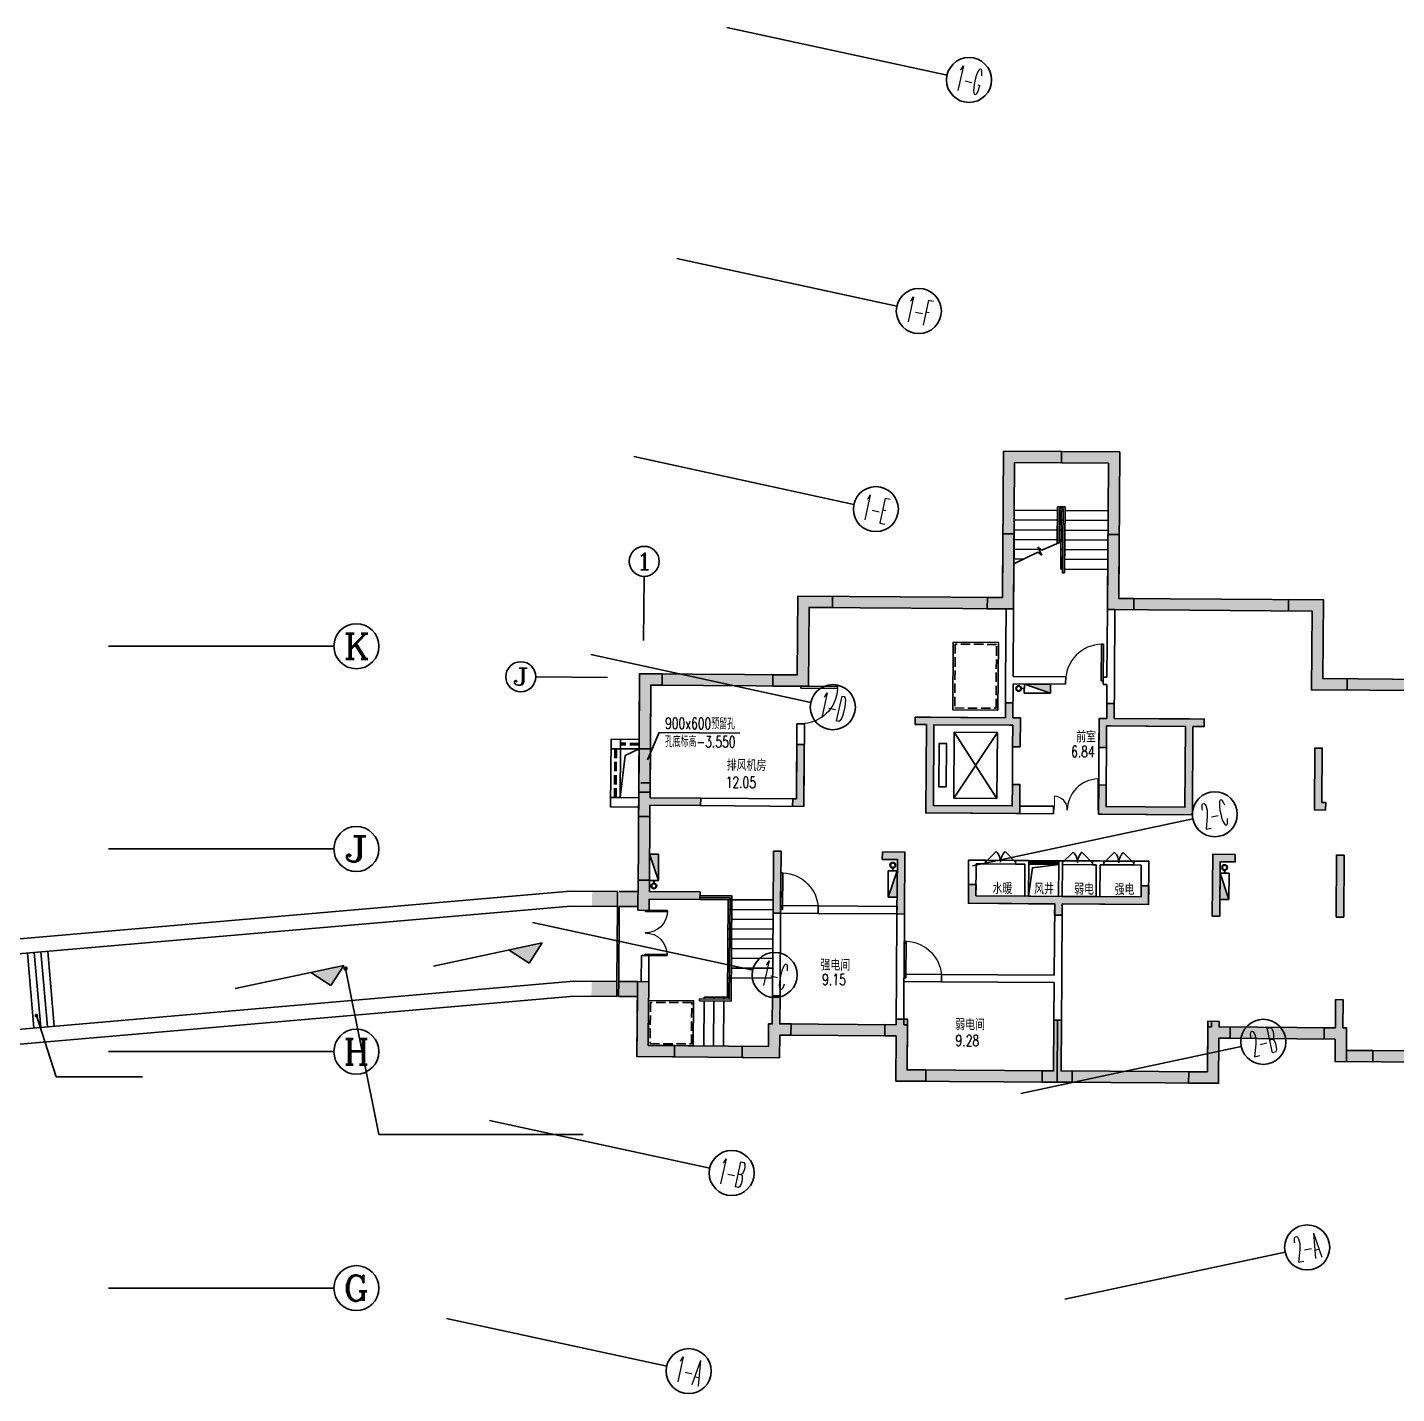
# Model space of a CAD drawing. Extents: x 791398 to 2325386, y -987887 to -518217.
# Drawn here: x 1643983 to 1680458, y -830067 to -793668 of the extents above; entities that cross this region are included whole.
import ezdxf
from ezdxf.enums import TextEntityAlignment as Align

# ---------------------------------------------------------------- set-up
doc = ezdxf.new("R2010")
doc.units = 0
doc.header["$LTSCALE"] = 1000
doc.header["$MEASUREMENT"] = 0
doc.linetypes.add('BORDER', pattern=[1.75, 0.5, -0.25, 0.5, -0.25, 0, -0.25])
doc.linetypes.add('DASH', pattern=[0.35, 0.25, -0.1])
for name, color, linetype in [('AXIS', 3, 'Continuous'), ('AXIS_TEXT', 7, 'Continuous'), ('DIM_ELEV', 3, 'Continuous'), ('JPS-X', 1, 'BORDER'), ('JPS-XHS', 7, 'Continuous'), ('LVTRY', 6, 'Continuous'), ('PUB_DIM', 3, 'Continuous'), ('solid', 253, 'Continuous'), ('SPACE', 7, 'Continuous'), ('STAIR', 9, 'Continuous'), ('STAIRS', 9, 'Continuous'), ('TEXT', 7, 'Continuous'), ('WALL', 8, 'Continuous'), ('wall-jg', 1, 'Continuous'), ('WINDOW', 8, 'Continuous')]:
    doc.layers.add(name, color=color, linetype=linetype)
doc.styles.add('_TCH_AXIS', font='COMPLEX', dxfattribs={"bigfont": 'GBCBIG'})
doc.styles.add('_TCH_SPACE', font='SIMPLEX', dxfattribs={"bigfont": 'GBCBIG'})
doc.styles.add('COMPLEX', font='COMPLEX')
doc.styles.add('TEXT', font='tjromans.shx', dxfattribs={"width": 0.8, "height": 400, "bigfont": 'tjhztxt.shx'})

# ---------------------------------------------------------------- blocks, each defined once
blk = doc.blocks.new('FF')
at = {"linetype": 'Continuous'}
for radius in [75, 60]:
    blk.add_circle((0, 0), radius, dxfattribs=at)
blk = doc.blocks.new('DXHS')
at = {"layer": 'JPS-XHS'}
blk.add_hatch(color=256, dxfattribs=at).paths.add_polyline_path([(-350, 240), (-350, 0), (350, 0)])
at = {"layer": 'JPS-XHS', "linetype": 'Continuous'}
for p, q in [((-350, 240), (-350, 0)), ((-350, 240), (350, 240)), ((-350, 0), (350, 0)), ((350, 240), (350, 0))]:
    blk.add_line(p, q, dxfattribs=at)
at = {"layer": 'JPS-XHS'}
blk.add_line((-350, 240), (350, 0), dxfattribs=at)
blk = doc.blocks.new('_AXISO')
blk.add_circle((0, 0), 0.5)
at = {"layer": 'AXIS_TEXT', "style": 'COMPLEX', "width": 1.041667}
blk.add_attdef('A', text='', height=0.56, dxfattribs=at).set_placement((-0.25, -0.28), (0.25, -0.28), align=Align.FIT)
blk = doc.blocks.new('$DorLib2D$00000001')
for p, q in [((0.45, 0.975), (0.5, 0.975)), ((0.45, 0), (0.45, 0.975)), ((0.5, 0), (0.5, 0.975)), ((0.5, 0), (0.45, 0))]:
    blk.add_line(p, q)
at = {"lineweight": 13}
blk.add_arc((0.475, 0), 0.975, 91.4693, 180, dxfattribs=at)
blk = doc.blocks.new('$DorLib2D$00000116')
at = {"color": 0}
for p, q in [((-0.5, 0), (-0.146, 0.354)), ((0.5, 0), (0.146, 0.354))]:
    blk.add_line(p, q, dxfattribs=at)
for centre, start, end in [((-0.5, 0), 0, 45), ((0.5, 0), 135, 180)]:
    blk.add_arc(centre, 0.5, start, end, dxfattribs=at)
blk = doc.blocks.new('$WINLIB2D$00000001')
for p, q in [((-0.5, 0.5), (0.5, 0.5)), ((-0.5, 0.5), (-0.5, -0.5)), ((0.5, -0.5), (0.5, 0.5)), ((0.5, 0.167), (-0.5, 0.167)), ((0.5, -0.167), (-0.5, -0.167)), ((-0.5, -0.5), (0.5, -0.5))]:
    blk.add_line(p, q)
blk = doc.blocks.new('$DorLib2D$00000025')
at = {"const_width": 0.02}
for points in [[(0.481, -0.001), (0.481, 0.691)], [(-0.481, 0.001), (-0.481, 0.308)]]:
    blk.add_lwpolyline(points, dxfattribs=at)
at = {"lineweight": 13}
for centre, radius, start, end in [((0.505, -0.002), 0.699, 91.9397, 179.7238), ((-0.501, 0.003), 0.307, 359.7899, 85.7508)]:
    blk.add_arc(centre, radius, start, end, dxfattribs=at)
blk = doc.blocks.new('$DorLib2D$00000002')
for p, q in [((-0.5, 0), (-0.5, 0.4875)), ((-0.475, 0.4875), (-0.5, 0.4875)), ((-0.475, 0), (-0.475, 0.4875)), ((0.475, 0), (0.475, 0.4875)), ((0.475, 0.4875), (0.5, 0.4875)), ((0.5, 0), (0.5, 0.4875)), ((-0.5, 0), (-0.475, 0)), ((0.5, 0), (0.475, 0))]:
    blk.add_line(p, q)
at = {"lineweight": 13}
for centre, start, end in [((-0.4875, 0), 0, 88.53072), ((0.4875, 0), 91.46928, 180)]:
    blk.add_arc(centre, 0.4875, start, end, dxfattribs=at)

msp = doc.modelspace()

# ---------------------------------------------------------------- hatches: boundary and pattern name
at = {"layer": 'DIM_ELEV'}
for points in [[(1657348, -818595), (1657694, -818061), (1656814, -818249)], [(1652070, -819194), (1652417, -818660), (1651536, -818848)]]:
    msp.add_hatch(color=256, dxfattribs=at).paths.add_polyline_path(points)
at = {"layer": 'solid'}
h = msp.add_hatch(color=256, dxfattribs=at)
h.paths.add_polyline_path([(1663841, -811215), (1663843, -810915), (1660893, -810895), (1660891, -811195)])
h.paths.add_polyline_path([(1669555, -809156), (1669558, -808856), (1665433, -808827), (1665431, -809127)])
h.paths.add_polyline_path([(1669985, -804959), (1669969, -807158), (1670269, -807161), (1670283, -805261), (1671533, -805269), (1671535, -804969)])
h = msp.add_hatch(color=256, dxfattribs=at)
h.paths.add_polyline_path([(1672783, -805278), (1672769, -807178), (1673069, -807180), (1673085, -804980), (1671535, -804969), (1671533, -805269)])
h.paths.add_polyline_path([(1673457, -808883), (1673455, -809183), (1677580, -809212), (1677582, -808912)])
h.paths.add_polyline_path([(1682090, -811344), (1682092, -811044), (1679142, -811023), (1679140, -811323)])
for points in [[(1669558, -808856), (1669555, -809156), (1670255, -809161), (1670268, -807361), (1670269, -807161), (1669969, -807158), (1669958, -808858)], [(1673457, -808883), (1673455, -809183), (1672755, -809178), (1672768, -807378), (1672769, -807178), (1673069, -807180), (1673057, -808880)], [(1663843, -810915), (1664493, -810920), (1664508, -808820), (1665433, -808827), (1665431, -809127), (1664806, -809122), (1664791, -811222), (1663841, -811215)], [(1679142, -811023), (1678492, -811019), (1678507, -808919), (1677582, -808912), (1677580, -809212), (1678205, -809217), (1678190, -811317), (1679140, -811323)], [(1660891, -811195), (1660591, -811192), (1660579, -812892), (1660279, -812890), (1660293, -810890), (1660893, -810895)], [(1664668, -814421), (1664680, -812771), (1664480, -812770), (1664470, -814220), (1664370, -814219), (1664368, -814419)], [(1678568, -814519), (1678569, -814319), (1678469, -814319), (1678479, -812869), (1678279, -812867), (1678268, -814517)], [(1660566, -814692), (1660266, -814690), (1660271, -814040), (1660571, -814042), (1660570, -814192), (1661920, -814202), (1661918, -814402), (1660568, -814392)], [(1664060, -815617), (1663860, -815616), (1663848, -817266), (1664048, -817267)], [(1667360, -815640), (1666760, -815636), (1666758, -815836), (1667158, -815839), (1667148, -817289), (1667348, -817290)], [(1676158, -815902), (1676159, -815702), (1675559, -815698), (1675548, -817348), (1675748, -817349), (1675758, -815899)], [(1678848, -817371), (1679048, -817373), (1679059, -815723), (1678859, -815721)], [(1660249, -817190), (1660549, -817192), (1660551, -816892), (1661901, -816902), (1661902, -816702), (1660552, -816692), (1660554, -816392), (1660254, -816390)], [(1669252, -816804), (1669254, -816504), (1669054, -816502), (1669050, -817002), (1671350, -817018), (1671348, -817318), (1671548, -817320), (1671550, -817020), (1673850, -817036), (1673854, -816536), (1673654, -816535), (1673651, -816835)], [(1661223, -820797), (1660523, -820792), (1660535, -819092), (1660235, -819090), (1660221, -821090), (1661221, -821097)], [(1664025, -820517), (1664325, -820519), (1664327, -820219), (1664027, -820217), (1664033, -819467), (1663833, -819466), (1663827, -820216), (1663727, -820215), (1663723, -820815), (1663023, -820810), (1663021, -821110), (1664021, -821117)], [(1678825, -820621), (1678525, -820619), (1678527, -820319), (1678827, -820321), (1678832, -819571), (1679032, -819573), (1679027, -820323), (1679127, -820323), (1679123, -820923), (1679823, -820928), (1679821, -821228), (1678821, -821221)], [(1667125, -820539), (1666825, -820537), (1666827, -820237), (1667127, -820239), (1667128, -820089), (1667428, -820091), (1667419, -821441), (1667919, -821444), (1667917, -821744), (1667117, -821739)], [(1671019, -821466), (1671319, -821468), (1671328, -820118), (1671528, -820120), (1671519, -821470), (1671819, -821472), (1671817, -821772), (1671017, -821766)], [(1675428, -820147), (1675419, -821497), (1674919, -821494), (1674916, -821794), (1675716, -821799), (1675725, -820599), (1676025, -820601), (1676027, -820301), (1675727, -820299), (1675728, -820149)]]:
    msp.add_hatch(color=256, dxfattribs=at).paths.add_polyline_path(points)
h = msp.add_hatch(color=256, dxfattribs=at)
h.paths.add_polyline_path([(1670234, -812260), (1670229, -812835), (1670429, -812837), (1670435, -812062), (1670235, -812060), (1670238, -811660), (1670038, -811659), (1670035, -812059), (1667635, -812042), (1667634, -812242), (1667934, -812244), (1667917, -814594), (1670417, -814612), (1670422, -813837), (1670222, -813835), (1670218, -814410), (1668118, -814396), (1668134, -812246)])
h.paths.add_polyline_path([(1672935, -812079), (1672938, -811679), (1672738, -811678), (1672735, -812078), (1672535, -812077), (1672529, -812852), (1672729, -812853), (1672733, -812278), (1674833, -812293), (1674818, -814443), (1672718, -814428), (1672722, -813853), (1672522, -813852), (1672517, -814627), (1675017, -814644), (1675033, -812294), (1675333, -812296), (1675335, -812096)])
h = msp.add_hatch(color=256, dxfattribs=at)
h.paths.add_polyline_path([(1660254, -816390), (1660554, -816392), (1660566, -814692), (1660266, -814690)])
h.paths.add_polyline_path([(1660271, -814040), (1660571, -814042), (1660579, -812892), (1660279, -812890)])
h = msp.add_hatch(color=256, dxfattribs=at)
h.paths.add_polyline_path([(1659682, -819486), (1659685, -819086), (1659012, -819082), (1659010, -819482)])
h.paths.add_polyline_path([(1659732, -819487), (1660232, -819490), (1660235, -819090), (1659735, -819087)])
h.paths.add_polyline_path([(1659752, -816687), (1659749, -817087), (1660249, -817090), (1660252, -816690)])
h.paths.add_polyline_path([(1659029, -816682), (1659026, -817082), (1659699, -817086), (1659702, -816686)])
h = msp.add_hatch(color=256, dxfattribs=at)
h.paths.add_polyline_path([(1663021, -821110), (1663023, -820810), (1661223, -820797), (1661221, -821097)])
h.paths.add_polyline_path([(1666825, -820537), (1666827, -820237), (1664327, -820219), (1664325, -820519)])
h.paths.add_polyline_path([(1667919, -821444), (1667917, -821744), (1671017, -821766), (1671019, -821466)])
h = msp.add_hatch(color=256, dxfattribs=at)
h.paths.add_polyline_path([(1674916, -821794), (1674919, -821494), (1671819, -821472), (1671817, -821772)])
h.paths.add_polyline_path([(1676027, -820301), (1676025, -820601), (1678525, -820619), (1678527, -820319)])
h.paths.add_polyline_path([(1679823, -820928), (1679821, -821228), (1681621, -821241), (1681623, -820941)])

# ---------------------------------------------------------------- linework, layer by layer
at = {"layer": 'AXIS'}
for p, q in [((1662618, -793668), (1668482, -794941)), ((1661282, -799825), (1667145, -801098)), ((1660136, -805102), (1665999, -806375)), ((1660399, -810002), (1660411, -808294)), ((1646148, -810156), (1652148, -810156)), ((1658990, -810379), (1664854, -811652)), ((1659437, -810984), (1657528, -810971)), ((1669159, -816008), (1675027, -814757)), ((1646148, -815556), (1652148, -815556)), ((1657442, -817513), (1663305, -818786)), ((1646148, -820956), (1652148, -820956)), ((1670452, -822072), (1676320, -820820)), ((1656296, -822790), (1662159, -824063)), ((1671620, -827549), (1677488, -826297)), ((1646148, -827256), (1652148, -827256)), ((1655150, -828067), (1661014, -829340))]:
    msp.add_line(p, q, dxfattribs=at)
msp.add_circle((1657128, -810968), 400, dxfattribs=at)
at = {"layer": 'DIM_ELEV'}
for p, q in [((1657694, -818061), (1654800, -818678)), ((1657348, -818595), (1657694, -818061)), ((1657348, -818595), (1656814, -818249)), ((1652417, -818660), (1649522, -819277)), ((1652070, -819194), (1651536, -818848)), ((1652070, -819194), (1652417, -818660)), ((1652459, -818745), (1653345, -823165)), ((1644225, -819996), (1644749, -821624)), ((1644749, -821624), (1647048, -821624)), ((1653345, -823165), (1658789, -823165))]:
    msp.add_line(p, q, dxfattribs=at)
for points, const_width in [([(1652454, -818715, 1), (1652465, -818774, 1)], 60), ([(1644217, -819972, 1), (1644232, -820020, 1)], 50)]:
    msp.add_lwpolyline(points, format="xyb", close=True, dxfattribs=dict(at, const_width=const_width))
at = {"layer": 'JPS-X', "const_width": 50}
for points in [[(1670465, -811282), (1670540, -811283)], [(1667037, -816063), (1667036, -816138)], [(1675876, -816125), (1675876, -816200)], [(1660674, -816468), (1660674, -816393)]]:
    msp.add_lwpolyline(points, dxfattribs=at)
at = {"layer": 'LVTRY'}
msp.add_lwpolyline([(1670651, -816814), (1670755, -816058), (1671457, -815969)], dxfattribs=at)
at = {"layer": 'PUB_DIM'}
msp.add_lwpolyline([(1660504, -813179), (1660816, -812458), (1662966, -812473)], dxfattribs=at)
at = {"layer": 'solid'}
for p, q in [((1671533, -805269), (1671535, -804969)), ((1671417, -821769), (1671428, -820119)), ((1679123, -820923), (1679121, -821223))]:
    msp.add_line(p, q, dxfattribs=at)
at = {"layer": 'STAIR'}
for p, q in [((1671425, -806439), (1671418, -807417)), ((1671625, -806440), (1671425, -806439)), ((1671625, -806440), (1671612, -808200)), ((1671422, -806799), (1670272, -806791)), ((1671424, -806539), (1670274, -806531)), ((1671474, -806489), (1671468, -807395)), ((1671522, -806799), (1671472, -806799)), ((1671574, -806490), (1671474, -806489)), ((1671524, -806539), (1671474, -806539)), ((1671524, -806539), (1671513, -808099)), ((1671524, -806539), (1671518, -807372)), ((1671522, -806799), (1671572, -806800)), ((1671524, -806539), (1671574, -806540)), ((1671574, -806490), (1671562, -808200)), ((1671622, -806800), (1672772, -806808)), ((1671624, -806540), (1672774, -806548)), ((1671420, -807059), (1670270, -807051)), ((1671520, -807059), (1671470, -807059)), ((1671520, -807059), (1671570, -807060)), ((1671620, -807060), (1672770, -807068)), ((1671418, -807319), (1670268, -807311)), ((1670900, -807512), (1671006, -807594)), ((1671004, -807728), (1670900, -807512)), ((1671006, -807594), (1671518, -807372)), ((1671518, -807319), (1671468, -807319)), ((1671518, -807319), (1671568, -807320)), ((1671618, -807320), (1672768, -807328)), ((1670264, -807957), (1670898, -807646)), ((1670518, -807832), (1670265, -807831)), ((1670930, -807575), (1670267, -807571)), ((1670898, -807646), (1671004, -807728)), ((1671515, -807839), (1671565, -807840)), ((1671517, -807579), (1671567, -807580)), ((1671615, -807840), (1672765, -807848)), ((1671617, -807580), (1672767, -807588)), ((1671513, -808099), (1671563, -808100)), ((1671562, -808200), (1671612, -808200)), ((1671613, -808100), (1672763, -808108)), ((1668660, -814199), (1669822, -812458)), ((1668673, -812449), (1669810, -814208)), ((1670229, -812835), (1670222, -813835)), ((1670308, -815861), (1669508, -815855)), ((1672358, -815876), (1671558, -815870)), ((1673458, -815883), (1672658, -815878)), ((1669507, -815955), (1670307, -815961)), ((1671557, -815970), (1672357, -815976)), ((1672657, -815978), (1673457, -815983)), ((1662651, -816907), (1662701, -816907)), ((1662751, -816908), (1663851, -816916)), ((1659699, -817086), (1659685, -819086)), ((1659749, -817087), (1659735, -819087)), ((1662649, -817167), (1662699, -817167)), ((1662749, -817168), (1663849, -817176)), ((1665048, -817274), (1664048, -817267)), ((1664050, -817067), (1665049, -817074)), ((1662645, -817687), (1662695, -817687)), ((1662647, -817427), (1662697, -817427)), ((1662745, -817688), (1663845, -817696)), ((1662747, -817428), (1663847, -817436)), ((1662643, -817947), (1662693, -817947)), ((1662743, -817948), (1663843, -817956)), ((1662640, -818467), (1662690, -818467)), ((1662641, -818207), (1662691, -818207)), ((1662740, -818468), (1663840, -818476)), ((1662741, -818208), (1663841, -818216)), ((1662638, -818727), (1662688, -818727)), ((1662738, -818728), (1663838, -818736)), ((1662636, -818987), (1662686, -818987)), ((1662736, -818988), (1663836, -818996)), ((1668335, -819097), (1667335, -819090)), ((1667337, -818890), (1668337, -818897)), ((1662632, -819507), (1662682, -819507))]:
    msp.add_line(p, q, dxfattribs=at)
for points in [[(1669849, -810058), (1668649, -810049), (1668636, -811849), (1669836, -811858)], [(1669810, -814208), (1669822, -812458), (1668673, -812449), (1668660, -814199)], [(1668462, -813898), (1668470, -812748), (1668270, -812747), (1668262, -813897)], [(1660532, -819592), (1660523, -820792), (1661723, -820801), (1661732, -819601)]]:
    msp.add_lwpolyline(points, close=True, dxfattribs=at)
at = {"layer": 'STAIR', "linetype": 'DASH'}
for points in [[(1669799, -810107), (1668699, -810100), (1668687, -811800), (1669787, -811807)], [(1660279, -812890), (1660579, -812892), (1660573, -813792), (1660273, -813790)], [(1660581, -819643), (1660574, -820743), (1661674, -820750), (1661681, -819650)]]:
    msp.add_lwpolyline(points, close=True, dxfattribs=at)
at = {"layer": 'STAIR'}
for points in [[(1659770, -814187), (1659909, -813067), (1660279, -812890)], [(1661901, -816802), (1662751, -816808), (1662732, -819608), (1661892, -819602), (1661892, -819552), (1662682, -819557), (1662701, -816857), (1661901, -816852)], [(1662012, -819503), (1662632, -819507), (1662651, -816907), (1661901, -816902)], [(1662012, -819553), (1662012, -819503)], [(1662272, -819555), (1662272, -819505)], [(1662532, -819556), (1662532, -819506)], [(1662003, -820803), (1662012, -819603)], [(1662263, -820805), (1662272, -819605)], [(1662523, -820806), (1662532, -819606)]]:
    msp.add_lwpolyline(points, dxfattribs=at)
at = {"layer": 'STAIRS'}
for p, q in [((1644159, -820325), (1643986, -818332)), ((1644339, -820309), (1644166, -818317)), ((1644518, -820294), (1644345, -818301)), ((1644697, -820278), (1644524, -818286))]:
    msp.add_line(p, q, dxfattribs=at)
at = {"layer": 'WALL'}
for p, q in [((1670055, -809159), (1670042, -811059)), ((1670255, -809161), (1670055, -809159)), ((1670255, -809161), (1670243, -810960)), ((1672743, -810978), (1672755, -809178)), ((1672755, -809178), (1672955, -809180)), ((1672942, -811080), (1672955, -809180)), ((1670042, -811059), (1670035, -812059)), ((1670241, -811160), (1670235, -812060)), ((1670241, -811160), (1671641, -811170)), ((1671643, -810970), (1670243, -810960)), ((1671641, -811170), (1671643, -810970)), ((1672643, -810977), (1672641, -811177)), ((1672641, -811177), (1672741, -811178)), ((1672743, -810978), (1672643, -810977)), ((1672735, -812078), (1672741, -811178)), ((1672935, -812079), (1672942, -811080)), ((1664491, -811220), (1664691, -811221)), ((1664484, -812220), (1664470, -814220)), ((1664684, -812221), (1664484, -812220)), ((1664668, -814421), (1664684, -812221)), ((1667634, -812242), (1667635, -812042)), ((1667934, -812244), (1667634, -812242)), ((1668035, -812045), (1667635, -812042)), ((1667934, -812244), (1667917, -814594)), ((1670035, -812059), (1668035, -812045)), ((1668134, -812246), (1668118, -814396)), ((1670134, -812260), (1668134, -812246)), ((1670234, -812260), (1670134, -812260)), ((1670234, -812260), (1670229, -812835)), ((1670435, -812062), (1670235, -812060)), ((1670429, -812837), (1670435, -812062)), ((1672535, -812077), (1672518, -814427)), ((1672535, -812077), (1672735, -812078)), ((1672733, -812278), (1672718, -814428)), ((1672733, -812278), (1672833, -812279)), ((1672833, -812279), (1674833, -812293)), ((1672935, -812079), (1674935, -812094)), ((1674818, -814443), (1674833, -812293)), ((1674935, -812094), (1675335, -812096)), ((1675017, -814644), (1675033, -812294)), ((1675033, -812294), (1675333, -812296)), ((1675335, -812096), (1675333, -812296)), ((1670229, -812835), (1670429, -812837)), ((1670222, -813835), (1670218, -814410)), ((1670422, -813837), (1670222, -813835)), ((1670418, -814412), (1670422, -813837)), ((1661920, -814202), (1661918, -814402)), ((1661918, -814402), (1664668, -814421)), ((1661920, -814202), (1664470, -814220)), ((1668118, -814396), (1670218, -814410)), ((1671318, -814418), (1670418, -814412)), ((1671317, -814618), (1671318, -814418)), ((1672518, -814427), (1672517, -814627)), ((1672718, -814428), (1674818, -814443)), ((1667917, -814594), (1670317, -814611)), ((1670317, -814611), (1671317, -814618)), ((1672517, -814627), (1672617, -814627)), ((1672617, -814627), (1675017, -814644)), ((1669058, -815852), (1669050, -817002)), ((1669508, -815855), (1669058, -815852)), ((1669507, -815955), (1669508, -815855)), ((1670308, -815861), (1670307, -815961)), ((1670658, -815864), (1670308, -815861)), ((1670657, -815964), (1670658, -815864)), ((1671458, -815869), (1671457, -815969)), ((1671558, -815870), (1671458, -815869)), ((1671557, -815970), (1671558, -815870)), ((1672358, -815876), (1672357, -815976)), ((1672558, -815877), (1672358, -815876)), ((1672658, -815878), (1672558, -815877)), ((1672657, -815978), (1672658, -815878)), ((1673458, -815883), (1673457, -815983)), ((1673858, -815886), (1673458, -815883)), ((1673858, -815886), (1673850, -817036)), ((1669257, -815954), (1669252, -816804)), ((1669257, -815954), (1669507, -815955)), ((1670307, -815961), (1670557, -815963)), ((1670557, -815963), (1670551, -816813)), ((1670657, -815964), (1670651, -816814)), ((1671457, -815969), (1671451, -816819)), ((1671557, -815970), (1671551, -816820)), ((1672357, -815976), (1672457, -815976)), ((1672457, -815976), (1672451, -816826)), ((1672557, -815977), (1672551, -816827)), ((1672557, -815977), (1672657, -815978)), ((1673457, -815983), (1673657, -815985)), ((1673657, -815985), (1673651, -816835)), ((1658441, -816677), (1643266, -817993)), ((1659702, -816686), (1658441, -816677)), ((1659699, -817086), (1659702, -816686)), ((1669050, -817002), (1670650, -817014)), ((1669252, -816804), (1670551, -816813)), ((1670650, -817014), (1671350, -817018)), ((1670651, -816814), (1671451, -816819)), ((1671337, -818918), (1671350, -817018)), ((1671451, -816819), (1671451, -816819)), ((1671536, -819020), (1671550, -817020)), ((1671550, -817020), (1672550, -817027)), ((1671550, -817020), (1671550, -817020)), ((1671551, -816820), (1672451, -816826)), ((1672550, -817027), (1673850, -817036)), ((1672551, -816827), (1673651, -816835)), ((1658457, -817078), (1643325, -818390)), ((1659699, -817086), (1658457, -817078)), ((1660549, -817192), (1660349, -817191)), ((1663848, -817266), (1663833, -819466)), ((1664048, -817267), (1663848, -817266)), ((1664048, -817267), (1664033, -819467)), ((1664050, -817067), (1664048, -817267)), ((1665049, -817074), (1665048, -817274)), ((1665048, -817274), (1667148, -817289)), ((1667149, -817089), (1665049, -817074)), ((1667148, -817289), (1667136, -818989)), ((1667148, -817289), (1667149, -817089)), ((1667348, -817290), (1667148, -817289)), ((1667348, -817290), (1667337, -818890)), ((1660340, -818391), (1660335, -819091)), ((1660540, -818392), (1660340, -818391)), ((1660535, -819092), (1660540, -818392)), ((1658537, -819078), (1643621, -820372)), ((1659685, -819086), (1658537, -819078)), ((1659682, -819486), (1659685, -819086)), ((1660335, -819091), (1660535, -819092)), ((1667136, -818989), (1667128, -820089)), ((1667335, -819090), (1667328, -820090)), ((1667337, -818890), (1667335, -819090)), ((1668337, -818897), (1668335, -819097)), ((1668335, -819097), (1671335, -819118)), ((1671337, -818918), (1668337, -818897)), ((1671328, -820118), (1671335, -819118)), ((1671528, -820120), (1671536, -819020)), ((1658553, -819478), (1643680, -820768)), ((1659682, -819486), (1658553, -819478)), ((1664033, -819467), (1663833, -819466)), ((1667328, -820090), (1667128, -820089)), ((1671328, -820118), (1671528, -820120))]:
    msp.add_line(p, q, dxfattribs=at)
msp.add_lwpolyline([(1660281, -812640), (1659531, -812635), (1659518, -814435), (1660268, -814440)], dxfattribs=at)
msp.add_lwpolyline([(1660270, -814190), (1660279, -812890), (1659779, -812887), (1659770, -814187)], close=True, dxfattribs=at)
at = {"layer": 'wall-jg'}
for p, q in [((1669985, -804959), (1669958, -808858)), ((1673085, -804980), (1669985, -804959)), ((1673057, -808880), (1673085, -804980)), ((1670283, -805261), (1670255, -809161)), ((1672783, -805278), (1670283, -805261)), ((1672755, -809178), (1672783, -805278)), ((1670268, -807361), (1670268, -807361)), ((1672768, -807378), (1672768, -807378)), ((1664508, -808820), (1664493, -810920)), ((1669958, -808858), (1664508, -808820)), ((1678507, -808919), (1673057, -808880)), ((1678507, -808919), (1678492, -811019)), ((1664806, -809122), (1664791, -811222)), ((1670255, -809161), (1664806, -809122)), ((1678205, -809217), (1672755, -809178)), ((1678190, -811317), (1678205, -809217)), ((1660293, -810890), (1660252, -816690)), ((1664493, -810920), (1660293, -810890)), ((1660591, -811192), (1660570, -814192)), ((1664791, -811222), (1660591, -811192)), ((1678492, -811019), (1682592, -811048)), ((1678190, -811317), (1682490, -811347)), ((1670429, -812837), (1670229, -812835)), ((1660568, -814392), (1660552, -816692)), ((1661918, -814402), (1660568, -814392)), ((1660570, -814192), (1661920, -814202)), ((1661920, -814202), (1661918, -814402)), ((1659752, -816687), (1660252, -816690)), ((1660551, -816892), (1660549, -817192)), ((1660551, -816892), (1661901, -816902)), ((1661902, -816702), (1660552, -816692)), ((1661901, -816902), (1661902, -816702)), ((1659749, -817087), (1660249, -817090)), ((1660249, -817090), (1660249, -817190)), ((1660249, -817190), (1660549, -817192)), ((1659012, -819082), (1659685, -819086)), ((1659685, -819086), (1659682, -819486)), ((1659735, -819087), (1659732, -819487)), ((1659735, -819087), (1660235, -819090)), ((1660235, -819090), (1660535, -819092)), ((1660535, -819092), (1660523, -820792)), ((1659010, -819482), (1659682, -819486)), ((1659732, -819487), (1660232, -819490)), ((1660232, -819490), (1660221, -821090)), ((1663827, -820216), (1663833, -819466)), ((1664033, -819467), (1663833, -819466)), ((1664027, -820217), (1664033, -819467)), ((1678827, -820321), (1678832, -819571)), ((1678832, -819571), (1679032, -819573)), ((1679027, -820323), (1679032, -819573)), ((1663723, -820815), (1663727, -820215)), ((1663727, -820215), (1663827, -820216)), ((1664027, -820217), (1667127, -820239)), ((1667127, -820239), (1667128, -820089)), ((1667128, -820089), (1667328, -820090)), ((1667327, -820240), (1667328, -820090)), ((1667327, -820240), (1667427, -820241)), ((1667427, -820241), (1667419, -821441)), ((1671319, -821468), (1671328, -820118)), ((1671328, -820118), (1671528, -820120)), ((1671519, -821470), (1671528, -820120)), ((1675419, -821497), (1675427, -820297)), ((1675427, -820297), (1675527, -820298)), ((1675527, -820298), (1675528, -820148)), ((1675728, -820149), (1675528, -820148)), ((1675727, -820299), (1675728, -820149)), ((1675727, -820299), (1678827, -820321)), ((1679027, -820323), (1679127, -820323)), ((1664021, -821117), (1664025, -820517)), ((1664025, -820517), (1667125, -820539)), ((1667125, -820539), (1667117, -821739)), ((1675725, -820599), (1675716, -821799)), ((1675725, -820599), (1678825, -820621)), ((1678825, -820621), (1678821, -821221)), ((1679127, -820323), (1679123, -820923)), ((1660523, -820792), (1663723, -820815)), ((1682423, -820947), (1679123, -820923)), ((1660221, -821090), (1664021, -821117)), ((1682521, -821247), (1678821, -821221)), ((1667117, -821739), (1675716, -821799)), ((1667419, -821441), (1671319, -821468)), ((1671519, -821470), (1675419, -821497))]:
    msp.add_line(p, q, dxfattribs=at)
for points in [[(1669558, -808856), (1669555, -809156), (1670255, -809161), (1670268, -807361), (1670269, -807161), (1669969, -807158), (1669958, -808858), (1669558, -808856)], [(1673457, -808883), (1673455, -809183), (1672755, -809178), (1672768, -807378), (1672769, -807178), (1673069, -807180), (1673057, -808880), (1673457, -808883)], [(1663843, -810915), (1664493, -810920), (1664508, -808820), (1665433, -808827), (1665431, -809127), (1664806, -809122), (1664791, -811222), (1663841, -811215), (1663843, -810915)], [(1679142, -811023), (1678492, -811019), (1678507, -808919), (1677582, -808912), (1677580, -809212), (1678205, -809217), (1678190, -811317), (1679140, -811323), (1679142, -811023)], [(1670429, -812837), (1670435, -812062), (1670235, -812060), (1670238, -811660), (1670038, -811659), (1670035, -812059), (1667635, -812042), (1667634, -812242), (1667934, -812244), (1667917, -814594), (1670417, -814612), (1670422, -813837), (1670222, -813835), (1670218, -814410), (1668118, -814396), (1668134, -812246), (1670234, -812260), (1670229, -812835)], [(1672729, -812853), (1672529, -812852), (1672535, -812077), (1672735, -812078), (1672738, -811678), (1672938, -811679), (1672935, -812079), (1675335, -812096), (1675333, -812296), (1675033, -812294), (1675017, -814644), (1672517, -814627), (1672522, -813852), (1672722, -813853), (1672718, -814428), (1674818, -814443), (1674833, -812293), (1672733, -812278), (1672729, -812853)], [(1664370, -814219), (1664368, -814419), (1664668, -814421), (1664680, -812771), (1664480, -812770), (1664470, -814220), (1664370, -814219)], [(1678569, -814319), (1678568, -814519), (1678268, -814517), (1678279, -812867), (1678479, -812869), (1678469, -814319), (1678569, -814319)], [(1663848, -817266), (1664048, -817267), (1664060, -815617), (1663860, -815616), (1663848, -817266)], [(1679048, -817373), (1678848, -817371), (1678859, -815721), (1679059, -815723), (1679048, -817373)], [(1673854, -816536), (1673850, -817036), (1671550, -817020), (1671548, -817320), (1671348, -817318), (1671350, -817018), (1669050, -817002), (1669054, -816502), (1669254, -816504), (1669252, -816804), (1673651, -816835), (1673654, -816535), (1673854, -816536)], [(1664025, -820517), (1664325, -820519), (1664327, -820219), (1664027, -820217), (1664033, -819467), (1663833, -819466), (1663827, -820216), (1663727, -820215), (1663723, -820815), (1663023, -820810), (1663021, -821110), (1664021, -821117), (1664025, -820517)], [(1678825, -820621), (1678525, -820619), (1678527, -820319), (1678827, -820321), (1678832, -819571), (1679032, -819573), (1679027, -820323), (1679127, -820323), (1679123, -820923), (1679823, -820928), (1679821, -821228), (1678821, -821221), (1678825, -820621)], [(1667125, -820539), (1666825, -820537), (1666827, -820237), (1667127, -820239), (1667128, -820089), (1667428, -820091), (1667419, -821441), (1667919, -821444), (1667917, -821744), (1667117, -821739), (1667125, -820539)], [(1671019, -821466), (1671319, -821468), (1671328, -820118), (1671528, -820120), (1671519, -821470), (1671819, -821472), (1671817, -821772), (1671017, -821766), (1671019, -821466)], [(1675428, -820147), (1675419, -821497), (1674919, -821494), (1674916, -821794), (1675716, -821799), (1675725, -820599), (1676025, -820601), (1676027, -820301), (1675727, -820299), (1675728, -820149), (1675428, -820147), (1675428, -820147)]]:
    msp.add_lwpolyline(points, dxfattribs=at)
for points in [[(1660891, -811195), (1660591, -811192), (1660579, -812892), (1660279, -812890), (1660293, -810890), (1660893, -810895)], [(1660566, -814692), (1660266, -814690), (1660271, -814040), (1660571, -814042), (1660570, -814192), (1661920, -814202), (1661918, -814402), (1660568, -814392)], [(1666760, -815636), (1666758, -815836), (1667158, -815839), (1667148, -817289), (1667348, -817290), (1667360, -815640)], [(1676159, -815702), (1676158, -815902), (1675758, -815899), (1675748, -817349), (1675548, -817348), (1675559, -815698)], [(1660249, -817190), (1660549, -817192), (1660551, -816892), (1661901, -816902), (1661902, -816702), (1660552, -816692), (1660554, -816392), (1660254, -816390)], [(1661223, -820797), (1660523, -820792), (1660535, -819092), (1660235, -819090), (1660221, -821090), (1661221, -821097)]]:
    msp.add_lwpolyline(points, close=True, dxfattribs=at)
at = {"layer": 'WINDOW', "linetype": 'DASH'}
for p, q in [((1659779, -812887), (1659781, -812637)), ((1660278, -812890), (1660280, -812640)), ((1659779, -812887), (1659529, -812885)), ((1659632, -812886), (1659623, -814186)), ((1659674, -812886), (1659665, -814186)), ((1660279, -812744), (1659779, -812741)), ((1660279, -812786), (1659779, -812783)), ((1670429, -812837), (1670229, -812835)), ((1670222, -813835), (1670422, -813837)), ((1659770, -814187), (1659520, -814185))]:
    msp.add_line(p, q, dxfattribs=at)

# ---------------------------------------------------------------- block references
at = {"layer": 'AXIS'}
ref = msp.add_blockref('_AXISO', (1669068, -795068), dxfattribs=dict(at, xscale=1200, yscale=1200, zscale=1200))
ref.add_attrib('A', '1-G', dxfattribs={"layer": 'AXIS_TEXT', "height": 678.8, "rotation": 347.7514, "style": '_TCH_AXIS', "width": 0.355932}).set_placement((1668664, -795328), (1669328, -795472), align=Align.FIT)
ref = msp.add_blockref('_AXISO', (1667731, -801225), dxfattribs=dict(at, xscale=1200, yscale=1200, zscale=1200))
ref.add_attrib('A', '1-F', dxfattribs={"layer": 'AXIS_TEXT', "height": 678.8, "rotation": 347.7514, "style": '_TCH_AXIS', "width": 0.368421}).set_placement((1667328, -801485), (1667991, -801629), align=Align.FIT)
ref = msp.add_blockref('_AXISO', (1666586, -806502), dxfattribs=dict(at, xscale=1200, yscale=1200, zscale=1200))
ref.add_attrib('A', '1-E', dxfattribs={"layer": 'AXIS_TEXT', "height": 678.8, "rotation": 347.7514, "style": '_TCH_AXIS', "width": 0.368421}).set_placement((1666182, -806762), (1666845, -806906), align=Align.FIT)
ref = msp.add_blockref('_AXISO', (1660414, -807894), dxfattribs=dict(at, xscale=800, yscale=800, zscale=800))
ref.add_attrib('A', '1', dxfattribs={"layer": 'AXIS_TEXT', "height": 453, "style": '_TCH_AXIS', "width": 2.333333}).set_placement((1660188, -808121), (1660640, -808121), align=Align.FIT)
ref = msp.add_blockref('_AXISO', (1652748, -810156), dxfattribs=dict(at, xscale=1200, yscale=1200, zscale=1200))
ref.add_attrib('A', 'K', dxfattribs={"layer": 'AXIS_TEXT', "height": 679, "style": '_TCH_AXIS', "width": 1.105263}).set_placement((1652409, -810495), (1653087, -810495), align=Align.FIT)
ref = msp.add_blockref('_AXISO', (1665440, -811779), dxfattribs=dict(at, xscale=1200, yscale=1200, zscale=1200))
ref.add_attrib('A', '1-D', dxfattribs={"layer": 'AXIS_TEXT', "height": 678.8, "rotation": 347.7514, "style": '_TCH_AXIS', "width": 0.362069}).set_placement((1665036, -812039), (1665700, -812183), align=Align.FIT)
ref = msp.add_blockref('_AXISO', (1675614, -814632), dxfattribs=dict(at, xscale=1200, yscale=1200, zscale=1200))
ref.add_attrib('A', '2-C', dxfattribs={"layer": 'AXIS_TEXT', "height": 678.8, "rotation": 12.0402, "style": '_TCH_AXIS', "width": 0.344262}).set_placement((1675352, -815034), (1676016, -814893), align=Align.FIT)
ref = msp.add_blockref('_AXISO', (1652748, -815556), dxfattribs=dict(at, xscale=1200, yscale=1200, zscale=1200))
ref.add_attrib('A', 'J', dxfattribs={"layer": 'AXIS_TEXT', "height": 679, "style": '_TCH_AXIS', "width": 1.909091}).set_placement((1652409, -815895), (1653087, -815895), align=Align.FIT)
ref = msp.add_blockref('_AXISO', (1663891, -818913), dxfattribs=dict(at, xscale=1200, yscale=1200, zscale=1200))
ref.add_attrib('A', '1-C', dxfattribs={"layer": 'AXIS_TEXT', "height": 678.8, "rotation": 347.7514, "style": '_TCH_AXIS', "width": 0.375}).set_placement((1663488, -819173), (1664151, -819317), align=Align.FIT)
ref = msp.add_blockref('_AXISO', (1676907, -820695), dxfattribs=dict(at, xscale=1200, yscale=1200, zscale=1200))
ref.add_attrib('A', '2-B', dxfattribs={"layer": 'AXIS_TEXT', "height": 678.8, "rotation": 12.0402, "style": '_TCH_AXIS', "width": 0.333333}).set_placement((1676646, -821098), (1677310, -820956), align=Align.FIT)
ref = msp.add_blockref('_AXISO', (1652748, -820956), dxfattribs=dict(at, xscale=1200, yscale=1200, zscale=1200))
ref.add_attrib('A', 'H', dxfattribs={"layer": 'AXIS_TEXT', "height": 679, "style": '_TCH_AXIS', "width": 1.05}).set_placement((1652409, -821295), (1653087, -821295), align=Align.FIT)
ref = msp.add_blockref('_AXISO', (1662746, -824190), dxfattribs=dict(at, xscale=1200, yscale=1200, zscale=1200))
ref.add_attrib('A', '1-B', dxfattribs={"layer": 'AXIS_TEXT', "height": 678.8, "rotation": 347.7514, "style": '_TCH_AXIS', "width": 0.362069}).set_placement((1662342, -824450), (1663005, -824594), align=Align.FIT)
ref = msp.add_blockref('_AXISO', (1678075, -826172), dxfattribs=dict(at, xscale=1200, yscale=1200, zscale=1200))
ref.add_attrib('A', '2-A', dxfattribs={"layer": 'AXIS_TEXT', "height": 678.8, "rotation": 12.0402, "style": '_TCH_AXIS', "width": 0.328125}).set_placement((1677814, -826575), (1678478, -826433), align=Align.FIT)
ref = msp.add_blockref('_AXISO', (1652748, -827256), dxfattribs=dict(at, xscale=1200, yscale=1200, zscale=1200))
ref.add_attrib('A', 'G', dxfattribs={"layer": 'AXIS_TEXT', "height": 679, "style": '_TCH_AXIS', "width": 1.166667}).set_placement((1652409, -827595), (1653087, -827595), align=Align.FIT)
ref = msp.add_blockref('_AXISO', (1661600, -829467), dxfattribs=dict(at, xscale=1200, yscale=1200, zscale=1200))
ref.add_attrib('A', '1-A', dxfattribs={"layer": 'AXIS_TEXT', "height": 678.8, "rotation": 347.7514, "style": '_TCH_AXIS', "width": 0.355932}).set_placement((1661196, -829727), (1661860, -829871), align=Align.FIT)
at = {"layer": 'JPS-X', "xscale": -1}
for p, rotation in [((1670390, -811282), 359.5962506100026), ((1667037, -815988), 269.596250610003)]:
    msp.add_blockref('FF', p, dxfattribs=dict(at, rotation=rotation))
at = {"layer": 'JPS-X'}
for p, rotation in [((1675877, -816050), 89.59625061000295), ((1660673, -816543), 269.596250610003)]:
    msp.add_blockref('FF', p, dxfattribs=dict(at, rotation=rotation))
at = {"layer": 'JPS-XHS'}
for p, rotation in [((1670891, -811165), 179.5962506100026), ((1667154, -816489), 89.59625061000295)]:
    msp.add_blockref('DXHS', p, dxfattribs=dict(at, rotation=rotation))
at = {"layer": 'JPS-XHS', "xscale": -1}
for p, rotation in [((1660797, -816044), 89.59625061000297), ((1675753, -816549), 269.596250610003)]:
    msp.add_blockref('DXHS', p, dxfattribs=dict(at, rotation=rotation))
at = {"layer": 'WINDOW'}
for name, p, xscale, yscale, zscale, rotation in [('$DorLib2D$00000001', (1672142, -811074), 1000, 1000, 1000, 359.5962506100087), ('$DorLib2D$00000001', (1664587, -811721), -1000, 1000, -1000, 269.5962506100042), ('$DorLib2D$00000025', (1671918, -814522), 1200, 1200, 1200, 359.5962506100061), ('$DorLib2D$00000116', (1669908, -815908), 800, 800, 800, 359.5962506100014), ('$WINLIB2D$00000001', (1671058, -815916), 800, -100, 800, 359.5962506100087), ('$DorLib2D$00000116', (1671958, -815923), -800, 800, -800, 359.5962506100102), ('$DorLib2D$00000116', (1673058, -815930), 800, 800, 800, 359.5962506100066), ('$DorLib2D$00000001', (1664549, -817171), 1000, -1000, 1000, 179.5962506100275), ('$DorLib2D$00000002', (1660444, -817792), 1200, -1200, 1200, 89.59625060909113), ('$DorLib2D$00000001', (1667836, -818994), 1000, -1000, 1000, 179.5962506100253)]:
    msp.add_blockref(name, p, dxfattribs=dict(at, xscale=xscale, yscale=yscale, zscale=zscale, rotation=rotation))

# ---------------------------------------------------------------- texts
at = {"layer": 'AXIS_TEXT', "style": '_TCH_AXIS', "width": 1.909091}
msp.add_text('J', height=453, dxfattribs=at).set_placement((1656902, -811194), (1657355, -811194), align=Align.FIT)
at = {"layer": 'SPACE', "style": '_TCH_SPACE'}
for s, height, width, p in [('900x600预留孔', 300, 0.7, (1660968, -812357)), ('孔底标高-3.550', 300, 0.7, (1660964, -812841)), ('6.84', 297.5, 0.705882, (1671785, -813109)), ('12.05', 297.5, 0.705882, (1662584, -813928)), ('9.15', 297.5, 0.705882, (1665154, -819182)), ('9.28', 297.5, 0.705882, (1668708, -820807))]:
    msp.add_text(s, height=height, rotation=359.5963, dxfattribs=dict(at, width=width)).set_placement(p)
at = {"layer": 'TEXT', "style": 'TEXT', "width": 0.8}
for s, p in [('前室', (1671921, -812715)), ('排风机房', (1662612, -813472)), ('水暖', (1669693, -816758)), ('风井', (1670802, -816766)), ('弱电', (1671867, -816773)), ('强电', (1672945, -816781)), ('强电间', (1665109, -818795)), ('弱电间', (1668698, -820382))]:
    msp.add_text(s, height=300, rotation=359.5963, dxfattribs=at).set_placement(p)

doc.saveas('drawing.dxf')
